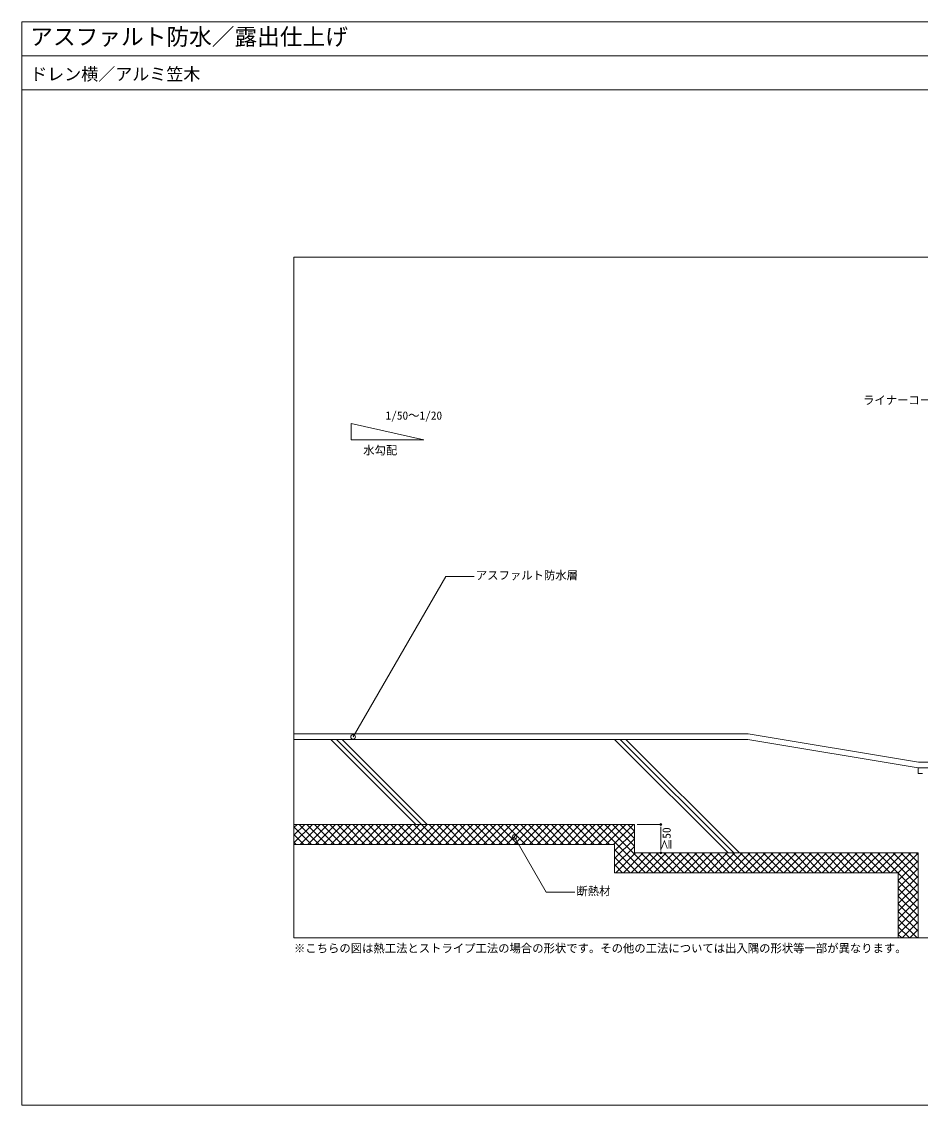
# Model space of a CAD drawing. Units: millimetres, scale not verified. Extents: x -1380 to 1380, y -955 to 955.
# Drawn here: x -1380 to 204, y -955 to 955 of the extents above; entities that cross this region are included whole.
import ezdxf
from ezdxf.enums import TextEntityAlignment as Align

# ---------------------------------------------------------------- set-up
doc = ezdxf.new("R2010")
doc.units = ezdxf.units.MM
doc.header["$LTSCALE"] = 3
for name, color, linetype, lineweight in [('0-0_0', 7, 'Continuous', 9), ('0-1_HATCH', 9, 'Continuous', 18), ('0-3_KUTAI', 3, 'Continuous', 18), ('0-4_BOUSUI', 1, 'Continuous', 18), ('0-5_MOJI', 7, 'Continuous', 18), ('0-7_sunpo', 7, 'Continuous', 18), ('0-9_dannnetu', 6, 'Continuous', 18), ('0-B_KANAMONO', 4, 'Continuous', 18), ('0-D_WAKU', 7, 'Continuous', 18)]:
    doc.layers.add(name, color=color, linetype=linetype, lineweight=lineweight)
doc.styles.add('ＭＳ ゴシック', font='')
doc.styles.get('ＭＳ ゴシック').set_extended_font_data('MS Gothic')

# ---------------------------------------------------------------- blocks, each defined once
blk = doc.blocks.new('_DOT')
at = {"layer": '0-0_0'}
for p, q in [((-0.5, 0), (-1, 0)), ((0.25, 0), (-0.25, 0))]:
    blk.add_line(p, q, dxfattribs=at)
blk.add_circle((0, 0), 0.25, dxfattribs=at)

msp = doc.modelspace()

# ---------------------------------------------------------------- linework, layer by layer
at = {"layer": '0-0_0', "lineweight": 18}
msp.add_line((-1380.02, 894.987), (1379.98, 894.987), dxfattribs=at)
msp.add_lwpolyline([(899.98, -660.013), (-900.02, -660.013), (-900.02, 539.987), (899.98, 539.987)], close=True, dxfattribs=at)
at = {"layer": '0-1_HATCH'}
for p, q in [((-685.02, -460.013), (-835.02, -310.013)), ((-675.02, -460.013), (-825.02, -310.013)), ((-665.02, -460.013), (-815.02, -310.013)), ((-135.02, -510.013), (-335.02, -310.013)), ((-125.02, -510.013), (-325.02, -310.013)), ((-115.02, -510.013), (-315.02, -310.013)), ((-900.02, -465.539), (-894.494, -460.013)), ((-900.02, -479.01), (-881.024, -460.013)), ((-900.02, -492.48), (-867.554, -460.013)), ((-869.216, -495.013), (-900.02, -464.208)), ((-855.745, -495.013), (-890.745, -460.013)), ((-889.083, -495.013), (-854.083, -460.013)), ((-842.275, -495.013), (-877.275, -460.013)), ((-875.613, -495.013), (-840.613, -460.013)), ((-828.804, -495.013), (-863.804, -460.013)), ((-862.142, -495.013), (-827.142, -460.013)), ((-815.334, -495.013), (-850.334, -460.013)), ((-848.672, -495.013), (-813.672, -460.013)), ((-801.864, -495.013), (-836.864, -460.013)), ((-835.202, -495.013), (-800.202, -460.013)), ((-788.393, -495.013), (-823.393, -460.013)), ((-821.731, -495.013), (-786.731, -460.013)), ((-774.923, -495.013), (-809.923, -460.013)), ((-808.261, -495.013), (-773.261, -460.013)), ((-761.452, -495.013), (-796.452, -460.013)), ((-794.79, -495.013), (-759.79, -460.013)), ((-747.982, -495.013), (-782.982, -460.013)), ((-781.32, -495.013), (-746.32, -460.013)), ((-734.512, -495.013), (-769.512, -460.013)), ((-767.85, -495.013), (-732.85, -460.013)), ((-721.041, -495.013), (-756.041, -460.013)), ((-754.379, -495.013), (-719.379, -460.013)), ((-707.571, -495.013), (-742.571, -460.013)), ((-740.909, -495.013), (-705.909, -460.013)), ((-694.101, -495.013), (-729.101, -460.013)), ((-727.439, -495.013), (-692.439, -460.013)), ((-680.63, -495.013), (-715.63, -460.013)), ((-713.968, -495.013), (-678.968, -460.013)), ((-667.16, -495.013), (-702.16, -460.013)), ((-700.498, -495.013), (-665.498, -460.013)), ((-653.689, -495.013), (-688.689, -460.013)), ((-687.027, -495.013), (-652.027, -460.013)), ((-640.219, -495.013), (-675.219, -460.013)), ((-673.557, -495.013), (-638.557, -460.013)), ((-626.749, -495.013), (-661.749, -460.013)), ((-660.087, -495.013), (-625.087, -460.013)), ((-613.278, -495.013), (-648.278, -460.013)), ((-646.616, -495.013), (-611.616, -460.013)), ((-599.808, -495.013), (-634.808, -460.013)), ((-633.146, -495.013), (-598.146, -460.013)), ((-586.337, -495.013), (-621.337, -460.013)), ((-619.675, -495.013), (-584.675, -460.013)), ((-572.867, -495.013), (-607.867, -460.013)), ((-606.205, -495.013), (-571.205, -460.013)), ((-559.397, -495.013), (-594.397, -460.013)), ((-592.735, -495.013), (-557.735, -460.013)), ((-545.926, -495.013), (-580.926, -460.013)), ((-579.264, -495.013), (-544.264, -460.013)), ((-532.456, -495.013), (-567.456, -460.013)), ((-565.794, -495.013), (-530.794, -460.013)), ((-518.986, -495.013), (-553.986, -460.013)), ((-552.324, -495.013), (-517.324, -460.013)), ((-505.515, -495.013), (-540.515, -460.013)), ((-538.853, -495.013), (-503.853, -460.013)), ((-492.045, -495.013), (-527.045, -460.013)), ((-525.383, -495.013), (-490.383, -460.013)), ((-478.574, -495.013), (-513.574, -460.013)), ((-511.912, -495.013), (-476.912, -460.013)), ((-465.104, -495.013), (-500.104, -460.013)), ((-498.442, -495.013), (-463.442, -460.013)), ((-451.634, -495.013), (-486.634, -460.013)), ((-484.972, -495.013), (-449.972, -460.013)), ((-438.163, -495.013), (-473.163, -460.013)), ((-471.501, -495.013), (-436.501, -460.013)), ((-424.693, -495.013), (-459.693, -460.013)), ((-458.031, -495.013), (-423.031, -460.013)), ((-411.222, -495.013), (-446.222, -460.013)), ((-444.561, -495.013), (-409.561, -460.013)), ((-397.752, -495.013), (-432.752, -460.013)), ((-431.09, -495.013), (-396.09, -460.013)), ((-384.282, -495.013), (-419.282, -460.013)), ((-417.62, -495.013), (-382.62, -460.013)), ((-370.811, -495.013), (-405.811, -460.013)), ((-404.149, -495.013), (-369.149, -460.013)), ((-357.341, -495.013), (-392.341, -460.013)), ((-390.679, -495.013), (-355.679, -460.013)), ((-343.871, -495.013), (-378.871, -460.013)), ((-377.209, -495.013), (-342.209, -460.013)), ((-280.4, -545.013), (-365.4, -460.013)), ((-363.738, -495.013), (-328.738, -460.013)), ((-266.93, -545.013), (-351.93, -460.013)), ((-350.268, -495.013), (-315.268, -460.013)), ((-300.02, -498.452), (-338.459, -460.013)), ((-336.797, -495.013), (-301.797, -460.013)), ((-335.02, -506.707), (-300.02, -471.707)), ((-300.02, -484.982), (-324.989, -460.013)), ((-300.02, -471.511), (-311.519, -460.013)), ((-882.686, -495.013), (-900.02, -477.678)), ((-896.156, -495.013), (-900.02, -491.149)), ((-335.02, -520.177), (-300.02, -485.177)), ((-335.02, -533.647), (-300.02, -498.647)), ((-293.871, -545.013), (-335.02, -503.863)), ((-332.916, -545.013), (-297.916, -510.013)), ((-319.446, -545.013), (-284.446, -510.013)), ((-305.975, -545.013), (-270.975, -510.013)), ((-292.505, -545.013), (-257.505, -510.013)), ((-253.459, -545.013), (-288.459, -510.013)), ((-279.034, -545.013), (-244.034, -510.013)), ((-239.989, -545.013), (-274.989, -510.013)), ((-265.564, -545.013), (-230.564, -510.013)), ((-226.519, -545.013), (-261.519, -510.013)), ((-252.094, -545.013), (-217.094, -510.013)), ((-213.048, -545.013), (-248.048, -510.013)), ((-238.623, -545.013), (-203.623, -510.013)), ((-199.578, -545.013), (-234.578, -510.013)), ((-225.153, -545.013), (-190.153, -510.013)), ((-186.107, -545.013), (-221.107, -510.013)), ((-211.682, -545.013), (-176.682, -510.013)), ((-172.637, -545.013), (-207.637, -510.013)), ((-198.212, -545.013), (-163.212, -510.013)), ((-159.167, -545.013), (-194.167, -510.013)), ((-184.742, -545.013), (-149.742, -510.013)), ((-145.696, -545.013), (-180.696, -510.013)), ((-171.271, -545.013), (-136.271, -510.013)), ((-132.226, -545.013), (-167.226, -510.013)), ((-157.801, -545.013), (-122.801, -510.013)), ((-118.756, -545.013), (-153.756, -510.013)), ((-144.331, -545.013), (-109.331, -510.013)), ((-105.285, -545.013), (-140.285, -510.013)), ((-130.86, -545.013), (-95.86, -510.013)), ((-91.815, -545.013), (-126.815, -510.013)), ((-117.39, -545.013), (-82.39, -510.013)), ((-78.344, -545.013), (-113.344, -510.013)), ((-103.919, -545.013), (-68.919, -510.013)), ((-64.874, -545.013), (-99.874, -510.013)), ((-90.449, -545.013), (-55.449, -510.013)), ((-51.404, -545.013), (-86.404, -510.013)), ((-76.979, -545.013), (-41.979, -510.013)), ((-37.933, -545.013), (-72.933, -510.013)), ((-63.508, -545.013), (-28.508, -510.013)), ((-24.463, -545.013), (-59.463, -510.013)), ((-50.038, -545.013), (-15.038, -510.013)), ((-10.992, -545.013), (-45.992, -510.013)), ((-36.567, -545.013), (-1.567, -510.013)), ((2.478, -545.013), (-32.522, -510.013)), ((-23.097, -545.013), (11.903, -510.013)), ((15.948, -545.013), (-19.052, -510.013)), ((-9.627, -545.013), (25.373, -510.013)), ((29.419, -545.013), (-5.581, -510.013)), ((3.844, -545.013), (38.844, -510.013)), ((42.889, -545.013), (7.889, -510.013)), ((17.314, -545.013), (52.314, -510.013)), ((56.359, -545.013), (21.359, -510.013)), ((30.784, -545.013), (65.784, -510.013)), ((69.83, -545.013), (34.83, -510.013)), ((44.255, -545.013), (79.255, -510.013)), ((83.3, -545.013), (48.3, -510.013)), ((57.725, -545.013), (92.725, -510.013)), ((96.771, -545.013), (61.771, -510.013)), ((71.196, -545.013), (106.196, -510.013)), ((110.241, -545.013), (75.241, -510.013)), ((84.666, -545.013), (119.666, -510.013)), ((123.711, -545.013), (88.711, -510.013)), ((98.136, -545.013), (133.136, -510.013)), ((137.182, -545.013), (102.182, -510.013)), ((111.607, -545.013), (146.607, -510.013)), ((150.652, -545.013), (115.652, -510.013)), ((125.077, -545.013), (160.077, -510.013)), ((164.123, -545.013), (129.123, -510.013)), ((138.548, -545.013), (173.548, -510.013)), ((199.98, -567.4), (142.593, -510.013)), ((152.018, -545.013), (187.018, -510.013)), ((199.98, -553.929), (156.063, -510.013)), ((164.98, -545.522), (199.98, -510.522)), ((199.98, -540.459), (169.534, -510.013)), ((199.98, -526.989), (183.004, -510.013)), ((199.98, -513.518), (196.474, -510.013)), ((-307.341, -545.013), (-335.02, -517.334)), ((-320.811, -545.013), (-335.02, -530.804)), ((164.98, -558.992), (199.98, -523.992)), ((-334.282, -545.013), (-335.02, -544.274)), ((164.98, -572.463), (199.98, -537.463)), ((199.98, -580.87), (164.98, -545.87)), ((164.98, -585.933), (199.98, -550.933)), ((199.98, -594.34), (164.98, -559.34)), ((164.98, -599.403), (199.98, -564.403)), ((199.98, -607.811), (164.98, -572.811)), ((164.98, -612.874), (199.98, -577.874)), ((199.98, -621.281), (164.98, -586.281)), ((164.98, -626.344), (199.98, -591.344)), ((199.98, -634.752), (164.98, -599.752)), ((164.98, -639.815), (199.98, -604.815)), ((199.98, -648.222), (164.98, -613.222)), ((164.98, -653.285), (199.98, -618.285)), ((198.3, -660.013), (164.98, -626.692)), ((184.83, -660.013), (164.98, -640.163)), ((171.722, -660.013), (199.98, -631.755)), ((185.192, -660.013), (199.98, -645.226)), ((171.359, -660.013), (164.98, -653.633)), ((198.663, -660.013), (199.98, -658.696))]:
    msp.add_line(p, q, dxfattribs=at)
at = {"layer": '0-3_KUTAI'}
for p, q in [((-900.02, -310.013), (-100.02, -310.013)), ((-100.02, -310.013), (199.98, -360.013))]:
    msp.add_line(p, q, dxfattribs=at)
msp.add_lwpolyline([(-900.02, -460.013), (-300.02, -460.013), (-300.02, -510.013), (199.98, -510.013), (199.98, -660.013)], dxfattribs=at)
at = {"layer": '0-4_BOUSUI'}
msp.add_line((-900.02, -300.013), (-99.193, -300.013), dxfattribs=at)
msp.add_lwpolyline([(292.98, -350.013), (200.807, -350.013), (-99.193, -300.013)], dxfattribs=at)
at = {"layer": '0-5_MOJI'}
msp.add_line((-799.388, 246.518), (-799.388, 218.012), dxfattribs=at)
for points in [[(-799.388, 218.012), (-671.01, 218.012), (-799.388, 246.518)], [(-582.484, -22.695), (-632.484, -22.695), (-795.881, -305.706)], [(-405.242, -579.146), (-455.242, -579.146), (-511.258, -482.124)]]:
    msp.add_lwpolyline(points, dxfattribs=at)
for centre in [(-795.881, -305.706), (-511.258, -482.124)]:
    msp.add_circle(centre, 4, dxfattribs=at)
at = {"layer": '0-7_sunpo'}
for p, q in [((-295.02, -460.013), (-253.462, -460.013)), ((-253.462, -468.013), (-253.462, -502.013)), ((-295.02, -510.013), (-253.462, -510.013))]:
    msp.add_line(p, q, dxfattribs=at)
at = {"layer": '0-9_dannnetu'}
msp.add_lwpolyline([(-900.02, -495.013), (-335.02, -495.013), (-335.02, -545.013), (164.98, -545.013), (164.98, -660.013)], dxfattribs=at)
at = {"layer": '0-B_KANAMONO'}
msp.add_line((199.98, -360.013), (302.98, -360.013), dxfattribs=at)
msp.add_lwpolyline([(199.98, -360.013), (199.98, -370.013), (207.98, -370.013)], dxfattribs=at)
at = {"layer": '0-D_WAKU'}
for points in [[(1379.98, 834.987), (-1380.02, 834.987), (-1380.02, 954.987), (1379.98, 954.987)], [(-1380.02, -955.013), (1379.98, -955.013), (1379.98, 954.987), (-1380.02, 954.987)]]:
    msp.add_lwpolyline(points, close=True, dxfattribs=at)

# ---------------------------------------------------------------- block references
at = {"layer": '0-7_sunpo', "xscale": 8, "yscale": 8}
for p, rotation in [((-253.462, -460.013), 90), ((-253.462, -510.013), 270)]:
    msp.add_blockref('_DOT', p, dxfattribs=dict(at, rotation=rotation))

# ---------------------------------------------------------------- texts
at = {"layer": '0-5_MOJI', "style": 'ＭＳ ゴシック'}
for s, p in [('ライナーコーピングS250', (103.127, 276.058)), ('1/50～1/20', (-738.67, 249.063)), ('水勾配', (-778.003, 187.744)), ('アスファルト防水層', (-579.484, -32.695)), ('断熱材', (-402.242, -589.146)), ('※こちらの図は熱工法とストライプ工法の場合の形状です。その他の工法については出入隅の形状等一部が異なります。', (-900.02, -690.013))]:
    msp.add_text(s, height=14.66, dxfattribs=at).set_placement(p, align=Align.BOTTOM_LEFT)
at = {"layer": '0-7_sunpo', "style": 'ＭＳ ゴシック'}
msp.add_text('≧50', height=14.66, rotation=90, dxfattribs=at).set_placement((-231.599, -505.013), align=Align.BOTTOM_LEFT)
at = {"layer": '0-D_WAKU', "style": 'ＭＳ ゴシック'}
for s, height, p in [('アスファルト防水／露出仕上げ', 29.33, (-1365.02, 904.987)), ('ドレン横／アルミ笠木', 21.99, (-1365.02, 844.987))]:
    msp.add_text(s, height=height, dxfattribs=at).set_placement(p, align=Align.BOTTOM_LEFT)

doc.saveas('drawing.dxf')
